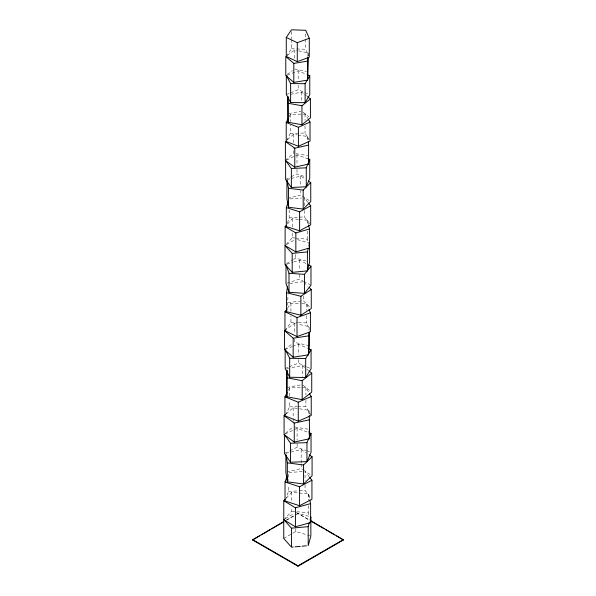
<?xml version="1.0" encoding="UTF-8"?>
<svg xmlns="http://www.w3.org/2000/svg" width="596" height="596" viewBox="0 0 596 596"><rect width="100%" height="100%" fill="white"/><g stroke="black" fill="none" stroke-linecap="round" stroke-linejoin="round"><path stroke-width="0.45" stroke-dasharray="2.98 2.23" d="M307.909 56.531L308.139 52.85L297.352 50.571M309.011 330.355L309.331 326.69L297.97 324.179M287.57 305.353L288.024 294.513M287.443 223.12L289.157 217.95L289.157 209.814M285.342 500.089L288.412 491.491L288.412 485.166M289.09 116.794L290.312 114.35L305.025 114.067L307.752 118.433M286.631 140.678L290.312 133.333L290.312 125.197M288.375 390.298L289.663 387.854L305.919 387.676L309.019 392.853M285.357 414.995L289.663 406.83L289.663 400.505M286.274 56.441L291.474 48.783L291.474 39.746M287.443 308.192L290.93 303.275L301.114 303.707M284.955 330.691L290.93 322.257L290.93 315.925M287.473 223.999L292.189 218.777L298.41 219.373M286.296 244.285L292.189 237.752L292.189 232.328M286.251 498.144L291.787 492.214L308.37 493.957L309.592 499.217M283.793 519.757L291.787 511.197L291.787 507.576M287.406 139.747L293.433 134.353L297.024 134.897M285.395 160.533L293.433 153.328L293.433 147.905M286.177 413.833L293.15 407.776L308.922 410.316L309.227 414.615M285.477 433.419L292.45 427.362M287.265 55.443L294.647 49.997L296.45 50.377M287.265 74.418L292.435 70.611M284.486 330.556L294.476 323.412L297.099 323.993M284.486 349.539L292.338 343.922M286.542 244.598L294.998 239.585M286.542 263.581L292.688 259.93M293.463 259.476L295.765 258.105L306.15 261.055M285.342 518.535L294.141 513.454M286.028 520.196L295.609 514.668M296.406 514.206L298 513.283L309.175 519.734M286.825 520.122L295.609 515.056M296.406 514.594L298 513.67L309.175 520.122M283.741 538.441L295.743 531.513L309.972 535.7M286.438 160.123L296.994 154.915L308.05 158.819M285.626 179.5L290.498 177.101M291.31 176.699L296.994 173.89L305.502 176.9M285.193 434.022L297.091 428.315L307.551 432.13M284.404 453.385L289.164 451.105M289.954 450.718L297.091 447.298L305.808 450.479M287.183 75.245L298.164 70.76L306.456 74.336M286.333 94.57L289.716 93.192M290.557 92.842L298.164 89.743L303.967 92.246M285.156 349.405L291.764 346.79M292.591 346.462L298.373 344.175L307.685 348.317M285.156 368.388L288.464 367.076M289.291 366.756L298.373 363.158L305.994 366.54M286.847 264.199L292.792 262.285M293.642 262.017L299.579 260.102L306.091 263.588M286.847 283.182L299.579 279.084L302.835 280.828M286.914 179.605L290.356 178.726M291.22 178.502L300.704 176.088L305.346 179.076M287.771 198.364L300.704 195.071L300.704 190.549M285.879 453.295L301.174 449.54L306.262 452.915M286.78 472.054L301.174 468.523L302.626 469.484M290.475 94.302L301.725 92.127L303.9 93.818M288.747 113.62L300.861 111.273M286.929 368.447L302.299 365.601L305.927 368.514M286.929 387.422L301.397 384.755M289.827 283.443L303.327 281.722M288.024 302.649L303.327 300.697L309.942 307.201M290.043 198.908L301.576 198.073M289.157 217.95L304.236 216.862L310.106 224.074M302.269 471.615L288.412 472.509L288.412 480.644M288.412 491.491L298.574 490.836M299.497 490.776L305.04 490.419L310.881 497.869M290.312 133.333L305.025 133.05L309.115 139.591M289.663 406.83L296.89 406.755M297.791 406.748L305.919 406.658L310.792 414.786M291.474 48.783L305.696 49.274L308.564 55.637M302.038 303.744L306.672 303.945L308.721 308.773M290.93 322.257L297.411 322.533M298.335 322.57L306.672 322.928L309.063 328.56M299.296 219.462L307.29 220.237L308.423 224.603M292.189 237.752L294.856 238.013M295.743 238.095L307.29 239.212L308.423 243.585M291.787 511.197L308.37 512.94L309.182 516.441M297.918 135.031L307.782 136.536L308.199 140.812M296.123 153.738L307.782 155.519M294.901 427.034L308.043 429.157M294.647 68.98L306.344 71.453M309.331 345.665L294.476 342.395L294.476 338.774M297.493 239.614L308.743 242.81M295.743 512.53L309.086 516.456M306.679 450.8L310.166 452.066M304.794 92.603L308.11 94.034M306.843 366.92L311.075 368.797M303.655 281.267L310.166 284.754M302.246 196.062L309.212 200.554M303.349 469.968L310.62 474.788M304.623 94.384L306.798 96.075M303.17 112.234L308.974 116.749M306.649 369.095L308.102 370.258M303.029 385.165L310.278 390.983M303.982 282.37L307.953 286.266M307.76 202.208L304.236 197.879L304.236 206.015M309.287 476.852L305.04 471.443L305.04 480.48M308.922 410.316L308.922 414.838M308.37 493.957L308.37 500.282M308.37 505.706L308.37 512.94M308.139 52.85L308.139 56.464M307.782 136.536L307.782 141.058M307.29 220.237L307.29 224.752M307.29 231.084L307.29 239.212M306.672 303.945L306.672 310.27M306.672 315.694L306.672 322.928M305.919 387.676L305.919 394.91M305.919 400.333L305.919 406.658M305.696 33.905L305.696 38.427M305.696 39.329L305.696 49.274M305.04 484.995L305.04 490.419M305.025 114.067L305.025 120.399M305.025 125.823L305.025 133.05M304.236 210.53L304.236 216.862M303.327 296.182L303.327 300.697M302.299 365.601L302.299 376.449M301.725 92.127L301.725 101.164M301.174 449.54L301.174 463.099M301.174 464.001L301.174 468.523M300.704 176.088L300.704 186.026M299.579 260.102L299.579 270.048M299.579 274.562L299.579 279.084M298.373 344.175L298.373 355.022M298.373 359.544L298.373 363.158M298.164 70.76L298.164 80.706M298.164 85.228L298.164 89.743M298 513.283L298 513.67M297.091 428.315L297.091 440.072M297.091 443.685L297.091 447.298M296.994 154.915L296.994 165.755M296.994 169.376L296.994 173.89M295.765 254.492L295.765 258.105M295.743 528.801L295.743 531.513M294.647 49.997L294.647 59.041M294.476 323.412L294.476 333.358M293.433 134.353L293.433 143.39M293.15 407.776L293.15 417.714M293.15 418.615L293.15 421.327M292.189 218.777L292.189 226.905M291.787 492.214L291.787 501.251M291.474 31.61L291.474 38.837M290.93 303.275L290.93 311.41M290.312 114.35L290.312 121.577M289.663 387.854L289.663 395.982"/><path stroke-width="0.89" d="M308.825 370.839L311.73 373.171L311.73 392.146L302.187 399.663L286.855 396.742L286.914 370.138M286.855 396.742L286.929 370.25M293.806 82.39L293.806 63.407L285.789 56.531L285.789 75.506L293.806 82.39L307.618 80.117L307.849 57.454M307.618 80.117L308.139 57.372M293.172 357.228L293.172 338.252L284.486 330.556L284.486 349.539L293.172 357.228L308.527 354.836L308.847 332.188M308.527 354.836L309.331 345.665L309.331 332.114M309.279 287.57L311.261 289.514L311.261 308.497L300.876 315.269L286.512 311.656L286.512 292.673L287.57 286.371M286.512 311.656L286.967 308.952M292.204 272.372L292.204 253.397L285.007 245.515L285.007 264.497L292.204 272.372L307.409 270.86L307.409 251.877L308.288 248.346M308.952 245.701L309.607 243.056M307.409 270.86L309.607 262.039L309.555 228.976L308.646 225.482M308.207 545.638L308.207 526.655L309.413 522.252M310.136 519.615L310.859 516.978L310.859 535.96L308.445 544.759M308.348 202.931L310.695 205.814L310.695 224.796L299.609 230.801L286.303 226.569L286.303 207.587L288.3 201.552M309.816 477.53L311.939 480.242L311.939 499.225L299.572 505.728L285.037 500.953L285.037 481.97L286.877 476.807M291.355 187.479L291.355 168.497L285.626 160.525L285.626 179.5L291.355 187.479L306.269 186.801L306.269 167.819L309.756 159.423L308.05 158.819M306.269 186.801L309.756 178.405L309.756 159.423M284.404 434.402L284.404 453.385L290.505 462.228L306.962 461.617L306.962 442.634L311.038 433.404L309.294 432.77M306.962 461.617L311.038 452.386L311.038 433.404M308.207 119.155L310.032 122.061L310.032 141.043L298.41 146.258L286.222 141.49L286.222 122.515L288.27 118.433M309.458 393.591L311.231 396.549L311.231 415.531L298.261 421.186L284.925 415.814L284.925 396.832L287.078 392.749M286.333 75.588L286.333 94.57L290.625 102.557L305.107 102.668L305.107 83.686L309.764 75.767L308.11 75.051M305.107 102.668L309.764 94.749L309.764 75.767M285.156 349.405L285.156 368.388L289.686 377.261L305.703 377.514L305.703 358.531L311.075 349.815L309.384 349.07M305.703 377.514L311.075 368.797L311.075 349.815M286.274 37.459L291.474 29.8L305.696 30.292L309.279 38.248L309.279 57.231L297.277 61.664L286.274 56.441L286.274 37.459L297.277 42.681L309.279 38.248M309.063 309.577L310.427 312.796L310.427 331.778L297.009 336.576L284.955 330.691L284.955 311.708L286.952 308.899M285.998 264.475L285.998 283.45L289 292.264L304.437 293.336L304.437 274.354L310.978 266.211L308.534 264.9M304.437 293.336L310.978 285.193L310.978 266.211M309.1 246.208L309.555 247.958L295.847 251.899L285.119 245.597L285.119 226.614L286.296 225.31M290.855 546.495L283.741 538.441L283.793 500.774L285.022 499.463M286.914 180.506L286.914 198.587L288.449 207.244L303.185 209.077L303.185 190.094L310.754 182.57L308.437 181.072M303.185 209.077L310.754 201.552L310.754 182.57M285.879 455.098L285.879 472.278L287.339 481.829L303.528 483.982L303.528 464.999L312.08 456.774L309.168 454.845M303.528 483.982L312.08 475.757L312.08 456.774M309.294 415.472L309.6 438.745L294.253 442.038L284.083 434.626L284.083 415.65L285.477 414.436M287.913 96.492L288.024 103.235L301.949 105.76L310.419 98.899L307.521 96.641M287.883 96.612L288.024 122.217L301.949 124.743L310.419 117.874L310.419 98.899M286.855 377.76L302.187 380.68L311.73 373.171M286.512 292.673L300.876 296.286L311.261 289.514M310.769 520.658L343.49 539.939L298 566.2L252.51 539.939L283.636 521.582M252.51 539.939L259.692 535.789M261.286 534.865L270.062 529.799M271.664 528.875L283.636 521.962M252.51 539.551L298 565.813L343.49 539.551M286.303 207.587L299.609 211.818L310.695 205.814M285.037 481.97L299.572 486.746L311.939 480.242M286.222 122.515L298.41 127.283L310.032 122.061M284.925 396.832L298.261 402.203L311.231 396.549M284.955 311.708L297.009 317.594L310.427 312.796M285.119 226.614L295.847 232.917L309.555 228.976M283.793 500.774L295.43 507.814L310.62 503.598L309.801 500.089M283.793 519.757L295.43 526.797L310.62 522.58L310.62 503.598M308.609 145.089L308.609 164.071L294.774 167.171L285.395 160.533L285.395 141.55L294.774 148.188L308.609 145.089L308.281 141.669M284.083 415.65L294.253 423.056L309.6 419.763M293.806 63.407L307.618 61.135M293.172 338.252L308.527 335.861M292.204 253.397L307.409 251.877M283.741 519.459L291.444 528.19L308.207 526.655M293.21 547.009L291.444 547.165L291.444 528.19M294.975 546.845L300.265 546.361M302.03 546.197L306.441 545.794M291.355 168.497L306.269 167.819M284.91 435.14L290.505 443.253L306.962 442.634M286.765 76.385L290.625 83.574L305.107 83.686M285.573 350.21L289.686 358.278L305.703 358.531M286.303 265.354L289 273.281L304.437 274.354M287.063 180.469L288.449 188.261L303.185 190.094M286.147 455.031L287.339 462.846L303.528 464.999M311.566 521.507L324.336 528.875M325.938 529.799L334.714 534.865M336.308 535.789L343.49 539.939M310.211 520.822L310.62 522.58M308.445 162.365L308.609 164.071M309.041 431.02L309.6 438.745M302.187 380.68L302.187 399.663M301.949 105.76L301.949 124.743M300.876 296.286L300.876 315.269M299.609 211.818L299.609 230.801M299.572 486.746L299.572 505.728M298.41 127.283L298.41 146.258M298.261 402.203L298.261 421.186M298 565.813L298 566.2M297.277 42.681L297.277 61.664M297.009 317.594L297.009 336.576M295.847 232.917L295.847 251.899M295.43 507.814L295.43 526.797M294.774 148.188L294.774 167.171M294.253 423.056L294.253 442.038M290.625 83.574L290.625 102.557M290.505 443.253L290.505 462.228M289.686 358.278L289.686 377.261M289 273.281L289 292.264M288.449 188.261L288.449 207.244M288.024 103.235L288.024 122.217M287.339 462.846L287.339 481.829"/></g></svg>
